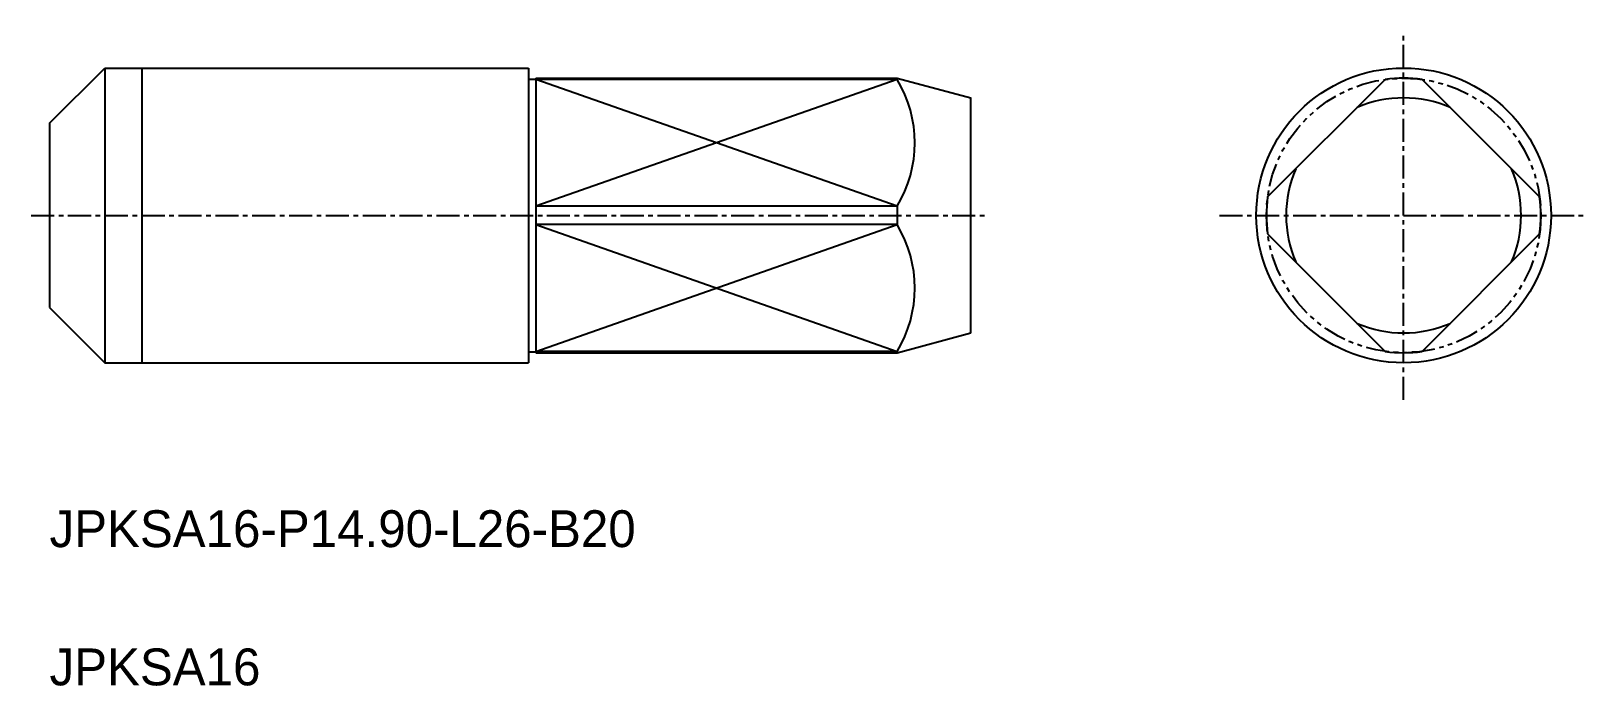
# Model space of a CAD drawing. Extents: x -1553.9 to -1469.4, y -808.4 to -772.8.
import ezdxf

# ---------------------------------------------------------------- set-up
doc = ezdxf.new("R2010")
doc.units = 0
doc.linetypes.add('CENTER', pattern=[2, 1.25, -0.25, 0.25, -0.25])
doc.linetypes.add('PHANTOM', pattern=[2.5, 1.25, -0.25, 0.25, -0.25, 0.25, -0.25])
doc.layers.get('0').update_dxf_attribs({"linetype": 'CONTINUOUS'})
doc.layers.add('CENTER', color=1, linetype='CENTER')

msp = doc.modelspace()

# ---------------------------------------------------------------- linework, layer by layer
at = {"color": 7, "linetype": 'CONTINUOUS'}
for p, q in [((-1552.912, -777.846), (-1549.912, -774.846)), ((-1549.912, -774.846), (-1526.912, -774.846)), ((-1549.912, -774.846), (-1549.912, -790.846)), ((-1526.912, -774.846), (-1526.912, -790.846)), ((-1526.912, -775.446), (-1526.512, -775.446)), ((-1526.512, -775.396), (-1526.512, -790.296)), ((-1526.512, -775.396), (-1506.912, -775.396)), ((-1506.912, -775.463), (-1526.512, -775.463)), ((-1506.912, -775.396), (-1506.912, -775.463)), ((-1506.912, -775.396), (-1502.912, -776.468)), ((-1486.794, -781.846), (-1480.412, -775.463)), ((-1472.029, -781.846), (-1478.412, -775.463)), ((-1502.912, -789.224), (-1502.912, -776.468)), ((-1552.912, -777.846), (-1552.912, -787.846)), ((-1506.912, -782.346), (-1526.512, -782.346)), ((-1506.912, -782.346), (-1506.912, -783.346)), ((-1506.912, -783.346), (-1526.512, -783.346)), ((-1486.794, -783.846), (-1480.412, -790.228)), ((-1472.029, -783.846), (-1478.412, -790.228)), ((-1552.912, -787.846), (-1549.912, -790.846)), ((-1506.912, -790.296), (-1502.912, -789.224)), ((-1549.912, -790.846), (-1526.912, -790.846)), ((-1526.912, -790.246), (-1526.512, -790.246)), ((-1506.912, -790.228), (-1526.512, -790.228)), ((-1526.512, -790.296), (-1506.912, -790.296)), ((-1506.912, -790.228), (-1506.912, -790.296))]:
    msp.add_line(p, q, dxfattribs=at)
at = {"color": 3, "linetype": 'CONTINUOUS'}
for p, q in [((-1547.912, -774.846), (-1547.912, -790.846)), ((-1506.912, -775.463), (-1526.512, -782.346)), ((-1506.912, -782.346), (-1526.512, -775.463)), ((-1526.512, -783.346), (-1506.912, -790.228)), ((-1526.512, -790.228), (-1506.912, -783.346))]:
    msp.add_line(p, q, dxfattribs=at)
at = {"color": 7, "linetype": 'CONTINUOUS'}
msp.add_circle((-1479.412, -782.846), 8, dxfattribs=at)
at = {"color": 3, "linetype": 'PHANTOM'}
msp.add_circle((-1479.412, -782.846), 7.45, dxfattribs=at)
at = {"color": 7, "linetype": 'CONTINUOUS'}
for centre, radius, start, end in [((-1512.567, -778.905), 6.62, 328.67772, 31.32228), ((-1479.412, -782.846), 7.45, 82.28601, 97.71399), ((-1479.412, -782.846), 6.378, 66.67123, 113.32877), ((-1479.412, -782.846), 6.378, 156.67123, 203.32877), ((-1479.412, -782.846), 6.378, 336.67123, 23.32877), ((-1479.412, -782.846), 7.45, 172.28601, 187.71399), ((-1479.412, -782.846), 7.45, 352.28601, 7.71399), ((-1512.567, -786.787), 6.62, 328.67772, 31.32228), ((-1479.412, -782.846), 6.378, 246.67123, 293.32877), ((-1479.412, -782.846), 7.45, 262.28601, 277.71399)]:
    msp.add_arc(centre, radius, start, end, dxfattribs=at)
at = {"layer": 'CENTER', "color": 1, "linetype": 'CENTER'}
for p, q in [((-1479.412, -792.846), (-1479.412, -772.846)), ((-1553.912, -782.846), (-1501.912, -782.846)), ((-1489.412, -782.846), (-1469.412, -782.846))]:
    msp.add_line(p, q, dxfattribs=at)

# ---------------------------------------------------------------- texts
for s, p in [('JPKSA16-P14.90-L26-B20', (-1552.912, -800.846)), ('JPKSA16', (-1552.912, -808.346))]:
    msp.add_text(s, height=2).set_placement(p)

doc.saveas('drawing.dxf')
